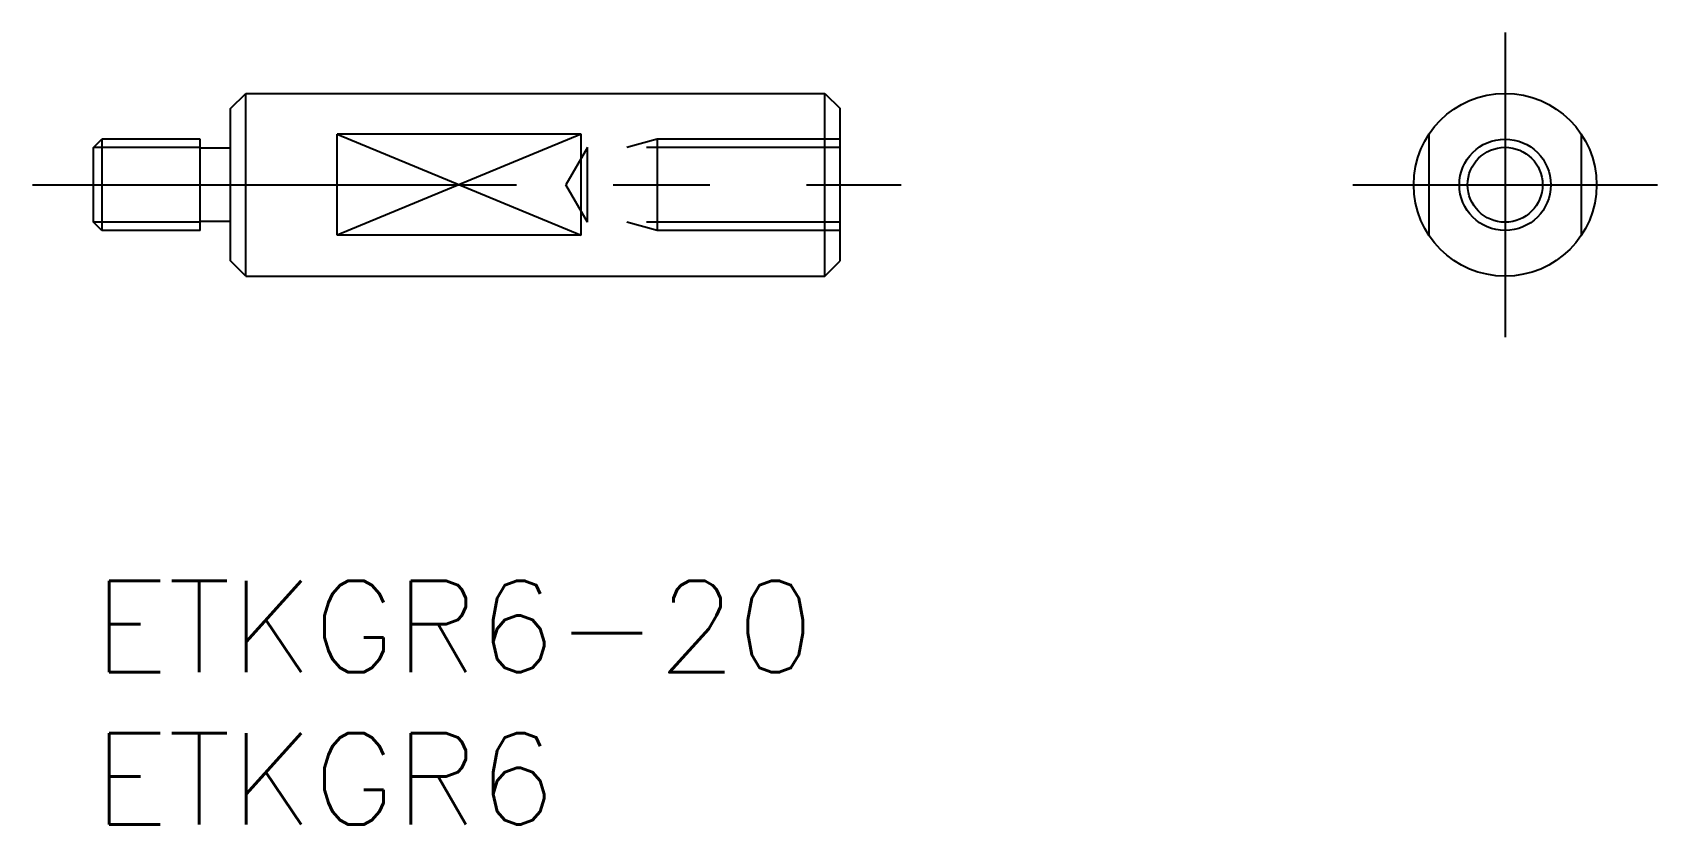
# Model space of a CAD drawing. Extents: x -2 to 51.3, y -8 to 18.
import ezdxf

# ---------------------------------------------------------------- set-up
doc = ezdxf.new("R2010")
doc.units = 0
doc.header["$LTSCALE"] = 0.5
doc.linetypes.add('CENTER', pattern=[50.8, 31.75, -6.35, 6.35, -6.35])
doc.linetypes.add('DASHED', pattern=[19.05, 12.7, -6.35])
for name, color, linetype in [('MSM_CENTER', 1, 'CENTER'), ('MSM_CONTINUOUS', 7, 'CONTINUOUS'), ('MSM_DASHED', 4, 'DASHED'), ('MSM_NARROW', 5, 'CONTINUOUS'), ('MSM_PART_NUMBER', 7, 'CONTINUOUS')]:
    doc.layers.add(name, color=color, linetype=linetype)
doc.styles.get("Standard").update_dxf_attribs({"font": 'txt.shx', "height": 3, "bigfont": 'bigfont.shx'})

# ---------------------------------------------------------------- blocks, each defined once
blk = doc.blocks.new('*U4')
at = {"layer": 'MSM_PART_NUMBER'}
blk.add_text('ETKGR6-20', height=3, dxfattribs=at).set_placement((0, -3))
blk = doc.blocks.new('*U5')
at = {"layer": 'MSM_PART_NUMBER'}
blk.add_text('ETKGR6', height=3, dxfattribs=at).set_placement((0, -8))

msp = doc.modelspace()

# ---------------------------------------------------------------- linework, layer by layer
at = {"layer": 'MSM_CENTER'}
for p, q in [((46.317, 18), (46.317, 8)), ((-2, 13), (26.5, 13)), ((41.317, 13), (51.317, 13))]:
    msp.add_line(p, q, dxfattribs=at)
at = {"layer": 'MSM_CONTINUOUS'}
for p, q in [((4.5, 15.5), (5, 16)), ((5, 16), (24, 16)), ((5, 10), (5, 16)), ((24, 16), (24.5, 15.5)), ((24, 10), (24, 16)), ((4.5, 10.5), (4.5, 15.5)), ((24.5, 10.5), (24.5, 15.5)), ((0, 14.229), (0.27, 14.5)), ((3.5, 14.5), (0.27, 14.5)), ((0.27, 14.5), (0.27, 11.5)), ((3.5, 11.5), (3.5, 14.5)), ((16, 14.658), (8, 14.658)), ((8, 11.342), (8, 14.658)), ((16, 11.342), (16, 14.658)), ((0, 11.771), (0, 14.229)), ((4.5, 14.2), (3.5, 14.2)), ((0.27, 11.5), (0, 11.771)), ((4.5, 11.8), (3.5, 11.8)), ((3.5, 11.5), (0.27, 11.5)), ((16, 11.342), (8, 11.342)), ((5, 10), (4.5, 10.5)), ((24, 10), (24.5, 10.5)), ((5, 10), (24, 10))]:
    msp.add_line(p, q, dxfattribs=at)
for radius in [3, 1.23]:
    msp.add_circle((46.317, 13), radius, dxfattribs=at)
at = {"layer": 'MSM_DASHED'}
for p, q in [((18.5, 14.5), (17.5, 14.229)), ((24.5, 14.5), (18.5, 14.5)), ((18.5, 14.5), (18.5, 11.5)), ((43.817, 14.658), (43.817, 11.342)), ((48.817, 14.658), (48.817, 11.342)), ((16.21, 14.229), (15.5, 13)), ((24.5, 14.229), (16.21, 14.229)), ((16.21, 11.771), (16.21, 14.229)), ((16.21, 11.771), (15.5, 13)), ((24.5, 11.771), (16.21, 11.771)), ((18.5, 11.5), (17.5, 11.771)), ((24.5, 11.5), (18.5, 11.5))]:
    msp.add_line(p, q, dxfattribs=at)
at = {"layer": 'MSM_NARROW'}
for p, q in [((16, 14.658), (8, 11.342)), ((8, 14.658), (16, 11.342)), ((3.5, 14.229), (0, 14.229)), ((3.5, 11.771), (0, 11.771))]:
    msp.add_line(p, q, dxfattribs=at)
msp.add_circle((46.317, 13), 1.5, dxfattribs=at)

# ---------------------------------------------------------------- block references
at = {"layer": 'MSM_CONTINUOUS'}
for name in ['*U4', '*U5']:
    msp.add_blockref(name, (0, 0), dxfattribs=at)

doc.saveas('drawing.dxf')
